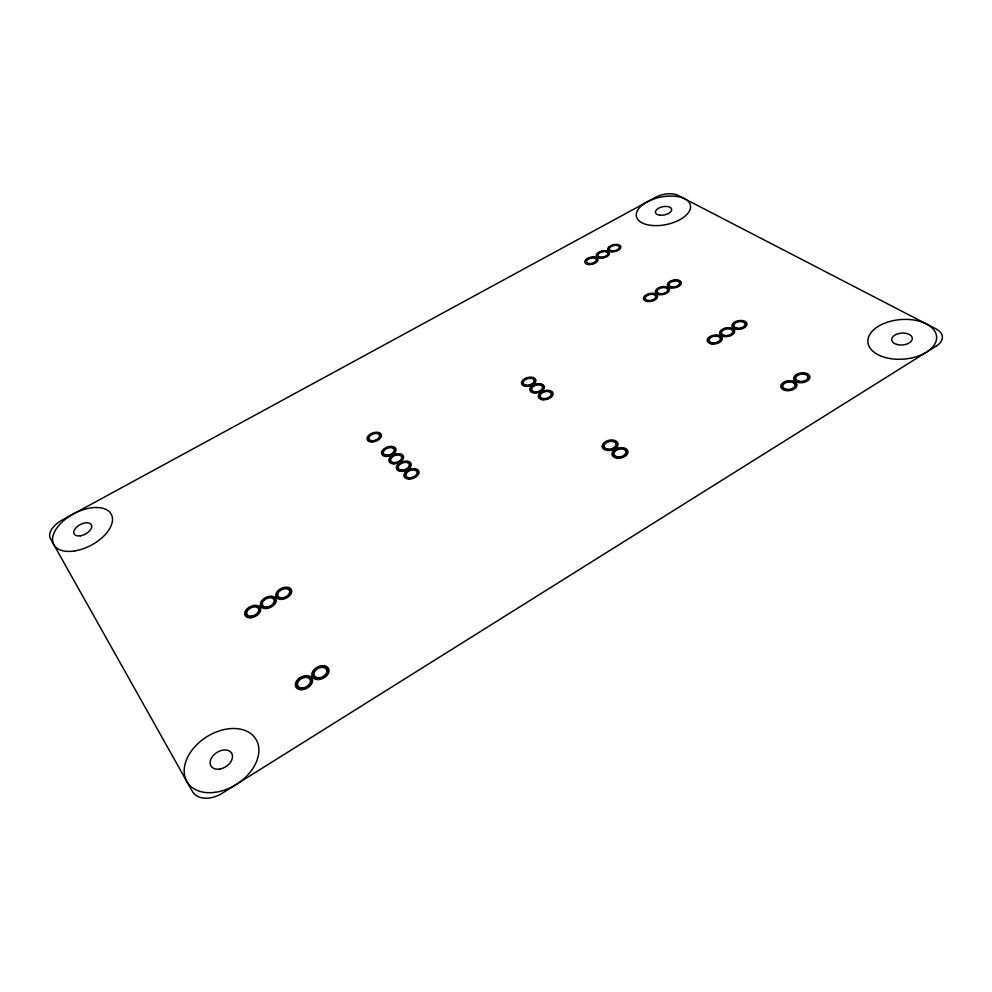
<?xml version="1.0" encoding="UTF-8"?>
<svg xmlns="http://www.w3.org/2000/svg" width="992" height="992" viewBox="0 0 992 992"><rect width="100%" height="100%" fill="white"/><g stroke="black" fill="none" stroke-linecap="round" stroke-linejoin="round"><path stroke-width="1.49" d="M936.361 345.972L222.171 793.265A24.664 17.137 -33.3 0 1 192.349 791.356L50.381 538.544A19.468 10.676 -27.9 0 1 62.174 520.044L655.613 197.296A16.43 8.271 -11.5 0 1 678.168 195.436L936.175 328.997A20.832 11.954 -4 0 1 936.361 345.972M251.088 616.218A6.436 4.142 -26.7 0 0 258.565 608.877A6.436 4.142 -26.7 0 0 248.471 609.51A6.436 4.142 -26.7 0 0 251.088 616.218M250.815 617.012A7.514 4.836 -26.7 0 0 259.544 608.431A7.514 4.836 -26.7 0 0 247.764 609.187A7.514 4.836 -26.7 0 0 250.815 617.012M250.554 617.793A8.593 5.53 -26.7 0 0 260.512 607.997A8.593 5.53 -26.7 0 0 247.058 608.852A8.593 5.53 -26.7 0 0 250.554 617.793M588.603 264.517A6.77 3.584 -13.2 0 0 598.015 259.309A6.77 3.584 -13.2 0 0 587.574 258.379A6.77 3.584 -13.2 0 0 588.603 264.517M588.95 264.033A5.927 3.137 -13.2 0 0 597.184 259.482A5.927 3.137 -13.2 0 0 588.045 258.664A5.927 3.137 -13.2 0 0 588.95 264.033M589.298 263.562A5.072 2.691 -13.2 0 0 596.353 259.656A5.072 2.691 -13.2 0 0 588.529 258.962A5.072 2.691 -13.2 0 0 589.298 263.562M600.135 258.156A6.758 3.559 -12.9 0 0 609.472 252.985A6.758 3.559 -12.9 0 0 599.019 252.08A6.758 3.559 -12.9 0 0 600.135 258.156M600.47 257.684A5.915 3.112 -12.9 0 0 608.654 253.158A5.915 3.112 -12.9 0 0 599.503 252.365A5.915 3.112 -12.9 0 0 600.47 257.684M600.805 257.213A5.072 2.666 -12.9 0 0 607.823 253.332A5.072 2.666 -12.9 0 0 599.986 252.65A5.072 2.666 -12.9 0 0 600.805 257.213M611.58 251.832A6.746 3.534 -12.6 0 0 620.88 246.698A6.746 3.534 -12.6 0 0 610.402 245.818A6.746 3.534 -12.6 0 0 611.58 251.832M611.915 251.373A5.902 3.1 -12.6 0 0 620.05 246.872A5.902 3.1 -12.6 0 0 610.898 246.103A5.902 3.1 -12.6 0 0 611.915 251.373M612.25 250.902A5.059 2.654 -12.6 0 0 619.231 247.045A5.059 2.654 -12.6 0 0 611.382 246.388A5.059 2.654 -12.6 0 0 612.25 250.902M301.903 689.7A9.176 6.336 -27.5 0 0 312.257 678.788A9.176 6.336 -27.5 0 0 297.712 679.52A9.176 6.336 -27.5 0 0 301.903 689.7M302.151 688.82A8.023 5.555 -27.5 0 0 311.215 679.272A8.023 5.555 -27.5 0 0 298.493 679.904A8.023 5.555 -27.5 0 0 302.151 688.82M302.399 687.927A6.882 4.762 -27.5 0 0 310.186 679.756A6.882 4.762 -27.5 0 0 299.274 680.289A6.882 4.762 -27.5 0 0 302.399 687.927M318.432 679.557A9.114 6.312 -26.7 0 0 328.662 668.744A9.114 6.312 -26.7 0 0 314.117 669.501A9.114 6.312 -26.7 0 0 318.432 679.557M318.68 678.677A7.973 5.518 -26.7 0 0 327.633 669.216A7.973 5.518 -26.7 0 0 314.91 669.873A7.973 5.518 -26.7 0 0 318.68 678.677M318.916 677.796A6.832 4.737 -26.7 0 0 326.591 669.699A6.832 4.737 -26.7 0 0 315.692 670.257A6.832 4.737 -26.7 0 0 318.916 677.796M266.191 608.567A8.531 5.506 -26.1 0 0 276.036 598.858A8.531 5.506 -26.1 0 0 262.582 599.738A8.531 5.506 -26.1 0 0 266.191 608.567M266.451 607.786A7.465 4.811 -26.1 0 0 275.069 599.292A7.465 4.811 -26.1 0 0 263.302 600.061A7.465 4.811 -26.1 0 0 266.451 607.786M266.699 607.017A6.398 4.129 -26.1 0 0 274.09 599.726A6.398 4.129 -26.1 0 0 264.008 600.383A6.398 4.129 -26.1 0 0 266.699 607.017M281.716 599.404A8.482 5.481 -25.5 0 0 291.45 589.781A8.482 5.481 -25.5 0 0 277.996 590.674A8.482 5.481 -25.5 0 0 281.716 599.404M281.964 598.635A7.428 4.786 -25.5 0 0 290.482 590.215A7.428 4.786 -25.5 0 0 278.715 590.996A7.428 4.786 -25.5 0 0 281.964 598.635M282.212 597.866A6.361 4.104 -25.5 0 0 289.515 590.649A6.361 4.104 -25.5 0 0 279.434 591.319A6.361 4.104 -25.5 0 0 282.212 597.866M371.802 441.998A7.502 4.439 -20 0 0 381.312 434.67A7.502 4.439 -20 0 0 369.557 434.632A7.502 4.439 -20 0 0 371.802 441.998M372.099 441.378A6.56 3.894 -20 0 0 380.432 434.967A6.56 3.894 -20 0 0 370.14 434.93A6.56 3.894 -20 0 0 372.099 441.378M372.397 440.758A5.63 3.336 -20 0 0 379.539 435.265A5.63 3.336 -20 0 0 370.723 435.228A5.63 3.336 -20 0 0 372.397 440.758M386.334 456.444A7.626 4.6 -19.8 0 0 395.957 448.942A7.626 4.6 -19.8 0 0 383.941 448.855A7.626 4.6 -19.8 0 0 386.334 456.444M386.632 455.812A6.671 4.03 -19.8 0 0 395.052 449.24A6.671 4.03 -19.8 0 0 384.549 449.165A6.671 4.03 -19.8 0 0 386.632 455.812M386.93 455.179A5.716 3.447 -19.8 0 0 394.159 449.55A5.716 3.447 -19.8 0 0 385.144 449.475A5.716 3.447 -19.8 0 0 386.93 455.179M393.799 463.859A7.688 4.675 -19.7 0 0 403.471 456.258A7.688 4.675 -19.7 0 0 391.332 456.146A7.688 4.675 -19.7 0 0 393.799 463.859M394.097 463.227A6.733 4.092 -19.7 0 0 402.566 456.568A6.733 4.092 -19.7 0 0 391.939 456.469A6.733 4.092 -19.7 0 0 394.097 463.227M394.394 462.582A5.766 3.509 -19.7 0 0 401.648 456.878A5.766 3.509 -19.7 0 0 392.547 456.779A5.766 3.509 -19.7 0 0 394.394 462.582M401.388 471.411A7.75 4.762 -19.6 0 0 411.11 463.698A7.75 4.762 -19.6 0 0 398.834 463.562A7.75 4.762 -19.6 0 0 401.388 471.411M401.686 470.754A6.783 4.166 -19.6 0 0 410.192 464.02A6.783 4.166 -19.6 0 0 399.454 463.896A6.783 4.166 -19.6 0 0 401.686 470.754M401.983 470.109A5.816 3.571 -19.6 0 0 409.274 464.33A5.816 3.571 -19.6 0 0 400.074 464.219A5.816 3.571 -19.6 0 0 401.983 470.109M409.113 479.086A7.824 4.848 -19.4 0 0 418.884 471.287A7.824 4.848 -19.4 0 0 406.472 471.113A7.824 4.848 -19.4 0 0 409.113 479.086M409.398 478.429A6.845 4.241 -19.4 0 0 417.967 471.597A6.845 4.241 -19.4 0 0 407.104 471.448A6.845 4.241 -19.4 0 0 409.398 478.429M409.696 477.76A5.865 3.633 -19.4 0 0 417.037 471.907A5.865 3.633 -19.4 0 0 407.737 471.783A5.865 3.633 -19.4 0 0 409.696 477.76M525.872 386.396A7.428 4.39 -15.1 0 0 535.878 379.973A7.428 4.39 -15.1 0 0 524.272 378.956A7.428 4.39 -15.1 0 0 525.872 386.396M526.219 385.814A6.498 3.832 -15.1 0 0 534.973 380.196A6.498 3.832 -15.1 0 0 524.83 379.304A6.498 3.832 -15.1 0 0 526.219 385.814M526.566 385.231A5.568 3.286 -15.1 0 0 534.08 380.42A5.568 3.286 -15.1 0 0 525.376 379.651A5.568 3.286 -15.1 0 0 526.566 385.231M534.316 393.03A7.49 4.452 -14.9 0 0 544.385 386.533A7.49 4.452 -14.9 0 0 532.642 385.491A7.49 4.452 -14.9 0 0 534.316 393.03M534.663 392.448A6.56 3.894 -14.9 0 0 543.48 386.756A6.56 3.894 -14.9 0 0 533.2 385.838A6.56 3.894 -14.9 0 0 534.663 392.448M535.01 391.852A5.617 3.348 -14.9 0 0 542.562 386.979A5.617 3.348 -14.9 0 0 533.77 386.198A5.617 3.348 -14.9 0 0 535.01 391.852M542.909 399.788A7.564 4.526 -14.7 0 0 553.04 393.216A7.564 4.526 -14.7 0 0 541.161 392.138A7.564 4.526 -14.7 0 0 542.909 399.788M543.244 399.193A6.622 3.968 -14.7 0 0 552.11 393.44A6.622 3.968 -14.7 0 0 541.731 392.485A6.622 3.968 -14.7 0 0 543.244 399.193M543.591 398.598A5.667 3.398 -14.7 0 0 551.192 393.663A5.667 3.398 -14.7 0 0 542.302 392.844A5.667 3.398 -14.7 0 0 543.591 398.598M606.856 450.405A8.06 5.109 -12.7 0 0 618.004 443.672A8.06 5.109 -12.7 0 0 605.467 441.663A8.06 5.109 -12.7 0 0 606.856 450.405M607.253 449.76A7.043 4.464 -12.7 0 0 617.012 443.87A7.043 4.464 -12.7 0 0 606.05 442.11A7.043 4.464 -12.7 0 0 607.253 449.76M607.662 449.103A6.039 3.832 -12.7 0 0 616.032 444.069A6.039 3.832 -12.7 0 0 606.62 442.544A6.039 3.832 -12.7 0 0 607.662 449.103M616.726 458.18A8.134 5.196 -12.4 0 0 627.948 451.36A8.134 5.196 -12.4 0 0 615.251 449.289A8.134 5.196 -12.4 0 0 616.726 458.18M617.136 457.51A7.118 4.551 -12.4 0 0 626.956 451.558A7.118 4.551 -12.4 0 0 615.846 449.736A7.118 4.551 -12.4 0 0 617.136 457.51M617.532 456.853A6.101 3.894 -12.4 0 0 625.952 451.757A6.101 3.894 -12.4 0 0 616.429 450.194A6.101 3.894 -12.4 0 0 617.532 456.853M785.18 390.426A8.184 4.96 -7.1 0 0 796.998 384.784A8.184 4.96 -7.1 0 0 784.412 381.87A8.184 4.96 -7.1 0 0 785.18 390.426M785.627 389.831A7.167 4.34 -7.1 0 0 795.968 384.896A7.167 4.34 -7.1 0 0 784.97 382.342A7.167 4.34 -7.1 0 0 785.627 389.831M786.086 389.236A6.138 3.72 -7.1 0 0 794.952 385.008A6.138 3.72 -7.1 0 0 785.515 382.813A6.138 3.72 -7.1 0 0 786.086 389.236M798.176 382.453A8.172 4.91 -6.8 0 0 809.931 376.836A8.172 4.91 -6.8 0 0 797.308 373.984A8.172 4.91 -6.8 0 0 798.176 382.453M798.622 381.858A7.155 4.303 -6.8 0 0 808.914 376.96A7.155 4.303 -6.8 0 0 797.878 374.455A7.155 4.303 -6.8 0 0 798.622 381.858M799.068 381.275A6.126 3.683 -6.8 0 0 807.897 377.072A6.126 3.683 -6.8 0 0 798.436 374.914A6.126 3.683 -6.8 0 0 799.068 381.275M735.878 329.183A7.614 4.365 -9.1 0 0 747.013 324A7.614 4.365 -9.1 0 0 735.518 321.594A7.614 4.365 -9.1 0 0 735.878 329.183M736.324 328.637A6.659 3.819 -9.1 0 0 746.071 324.111A6.659 3.819 -9.1 0 0 736.014 322.016A6.659 3.819 -9.1 0 0 736.324 328.637M736.771 328.104A5.716 3.274 -9.1 0 0 745.128 324.223A5.716 3.274 -9.1 0 0 736.498 322.425A5.716 3.274 -9.1 0 0 736.771 328.104M723.974 336.573A7.626 4.402 -9.4 0 0 734.65 330.968A7.626 4.402 -9.4 0 0 722.746 329.059A7.626 4.402 -9.4 0 0 723.974 336.573M724.358 336.028A6.671 3.844 -9.4 0 0 733.708 331.117A6.671 3.844 -9.4 0 0 723.292 329.443A6.671 3.844 -9.4 0 0 724.358 336.028M724.743 335.47A5.716 3.298 -9.4 0 0 732.766 331.266A5.716 3.298 -9.4 0 0 723.838 329.828A5.716 3.298 -9.4 0 0 724.743 335.47M711.487 343.939A7.638 4.439 -9.7 0 0 722.226 338.284A7.638 4.439 -9.7 0 0 710.359 336.338A7.638 4.439 -9.7 0 0 711.487 343.939M711.884 343.381A6.684 3.881 -9.7 0 0 721.283 338.433A6.684 3.881 -9.7 0 0 710.892 336.722A6.684 3.881 -9.7 0 0 711.884 343.381M712.281 342.823A5.729 3.323 -9.7 0 0 720.341 338.594A5.729 3.323 -9.7 0 0 711.438 337.119A5.729 3.323 -9.7 0 0 712.281 342.823M647.305 301.469A7.167 3.98 -11.6 0 0 657.584 296.224A7.167 3.98 -11.6 0 0 646.672 294.587A7.167 3.98 -11.6 0 0 647.305 301.469M647.702 300.96A6.274 3.484 -11.6 0 0 656.692 296.372A6.274 3.484 -11.6 0 0 647.156 294.934A6.274 3.484 -11.6 0 0 647.702 300.96M659.283 294.661A7.155 3.943 -11.3 0 0 669.501 289.441A7.155 3.943 -11.3 0 0 658.576 287.829A7.155 3.943 -11.3 0 0 659.283 294.661M659.68 294.153A6.262 3.46 -11.3 0 0 668.62 289.59A6.262 3.46 -11.3 0 0 659.06 288.176A6.262 3.46 -11.3 0 0 659.68 294.153M671.187 287.878A7.142 3.918 -11 0 0 681.355 282.695A7.142 3.918 -11 0 0 670.406 281.12A7.142 3.918 -11 0 0 671.187 287.878M671.572 287.382A6.25 3.435 -11 0 0 680.475 282.844A6.25 3.435 -11 0 0 670.89 281.468A6.25 3.435 -11 0 0 671.572 287.382M648.098 300.452A5.382 2.988 -11.6 0 0 655.811 296.521A5.382 2.988 -11.6 0 0 647.64 295.281A5.382 2.988 -11.6 0 0 648.098 300.452M660.064 293.644A5.369 2.964 -11.3 0 0 667.74 289.738A5.369 2.964 -11.3 0 0 659.544 288.523A5.369 2.964 -11.3 0 0 660.064 293.644M671.968 286.874A5.357 2.939 -11 0 0 679.594 282.993A5.357 2.939 -11 0 0 671.386 281.802A5.357 2.939 -11 0 0 671.968 286.874M80.327 535.804A9.746 5.394 -27.7 0 0 91.462 524.979A9.746 5.394 -27.7 0 0 76.471 527.273A9.746 5.394 -27.7 0 0 80.327 535.804M219.951 769.011A12.152 8.395 -32.4 0 0 231.62 753.164A12.152 8.395 -32.4 0 0 212.362 756.598A12.152 8.395 -32.4 0 0 219.951 769.011M896.805 344.46A10.329 5.952 -4.5 0 0 912.318 338.532A10.329 5.952 -4.5 0 0 896.904 334.13A10.329 5.952 -4.5 0 0 896.805 344.46M74.747 550.907A32.5 17.98 -27.7 0 0 111.488 514.687A32.5 17.98 -27.7 0 0 61.38 522.747A32.5 17.98 -27.7 0 0 74.747 550.907M214.942 792.348A40.511 28.024 -32.4 0 0 256.655 740.528A40.511 28.024 -32.4 0 0 192.956 748.948A40.511 28.024 -32.4 0 0 214.942 792.348M885.261 357.504A34.447 19.828 -4.5 0 0 936.622 337.404A34.447 19.828 -4.5 0 0 884.852 323.107A34.447 19.828 -4.5 0 0 885.261 357.504M652.104 225.482A27.59 14.012 -11.6 0 0 690.457 205.456A27.59 14.012 -11.6 0 0 647.664 201.624A27.59 14.012 -11.6 0 0 652.104 225.482M660.052 215.214A8.283 4.204 -11.5 0 0 671.658 209.262A8.283 4.204 -11.5 0 0 658.886 208.022A8.283 4.204 -11.5 0 0 660.052 215.214"/></g></svg>
